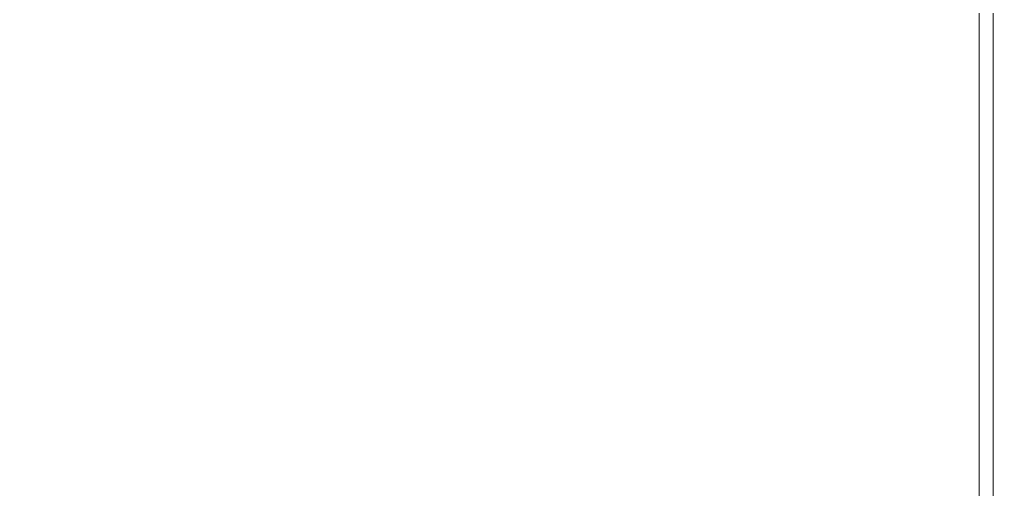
# Model space of a CAD drawing. Header units: centimetres. Extents: x -13467 to 3766, y -437 to 1921.
# Drawn here: x -7442.61 to -7426.62, y 108.35 to 115.93 of the extents above; entities that cross this region are included whole.
import ezdxf

# ---------------------------------------------------------------- set-up
doc = ezdxf.new("R2010")
doc.units = ezdxf.units.CM
doc.layers.add('G-IMPT', color=7, linetype='Continuous', lineweight=9)
doc.layers.add('M-EQPM', color=7, linetype='Continuous', lineweight=9)

# ---------------------------------------------------------------- blocks, each defined once
blk = doc.blocks.new('EQ-02-004 - EQ-02-004_dwg_Agrupar_435-1526215-Sección 1-1')
at = {"layer": 'G-IMPT'}
for p, q in [((-7426.894, 171.629), (-7426.894, 102.629)), ((-7426.894, 102.629), (-7426.894, 171.629))]:
    blk.add_line(p, q, dxfattribs=at)
at = {"layer": 'G-IMPT', "flags": 128}
blk.add_lwpolyline([(-7427.119, 102.629), (-7426.894, 102.629), (-7426.894, 171.629)], dxfattribs=at)
blk = doc.blocks.new('EQ-02-004 - EQ-02-004_dwg_Agrupar_892-1526218-Sección 1-1')
at = {"layer": 'G-IMPT'}
for p, q in [((-7427.119, 171.629), (-7427.119, 102.629)), ((-7427.119, 102.629), (-7427.119, 171.629))]:
    blk.add_line(p, q, dxfattribs=at)
at = {"layer": 'G-IMPT', "flags": 128}
blk.add_lwpolyline([(-8388.094, 108.129), (-7432.119, 108.129), (-7432.119, 102.629), (-7427.119, 102.629), (-7427.119, 171.629), (-7426.619, 171.629), (-7426.619, 181.18), (-7432.119, 181.18)], dxfattribs=at)
blk = doc.blocks.new('EQ-02-004 - EQ-02-004_dwg-1526208-Sección 1-1')
for name in ['EQ-02-004 - EQ-02-004_dwg_Agrupar_892-1526218-Sección 1-1', 'EQ-02-004 - EQ-02-004_dwg_Agrupar_435-1526215-Sección 1-1']:
    blk.add_blockref(name, (0, 0))
blk = doc.blocks.new('EQ-02-004 - EQ-02-004-1526283-Sección 1-1')
blk.add_blockref('EQ-02-004 - EQ-02-004_dwg-1526208-Sección 1-1', (0, 0))
blk = doc.blocks.new('PQ_RVR_MEP-01_ZZ_ZZ_MO_T_A_rvt-1-Sección 1-1')
at = {"layer": 'M-EQPM', "lineweight": 9}
blk.add_blockref('EQ-02-004 - EQ-02-004-1526283-Sección 1-1', (0, 0), dxfattribs=at)

msp = doc.modelspace()

# ---------------------------------------------------------------- block references
at = {"lineweight": 5}
msp.add_blockref('PQ_RVR_MEP-01_ZZ_ZZ_MO_T_A_rvt-1-Sección 1-1', (0, 0), dxfattribs=at)

doc.saveas('drawing.dxf')
